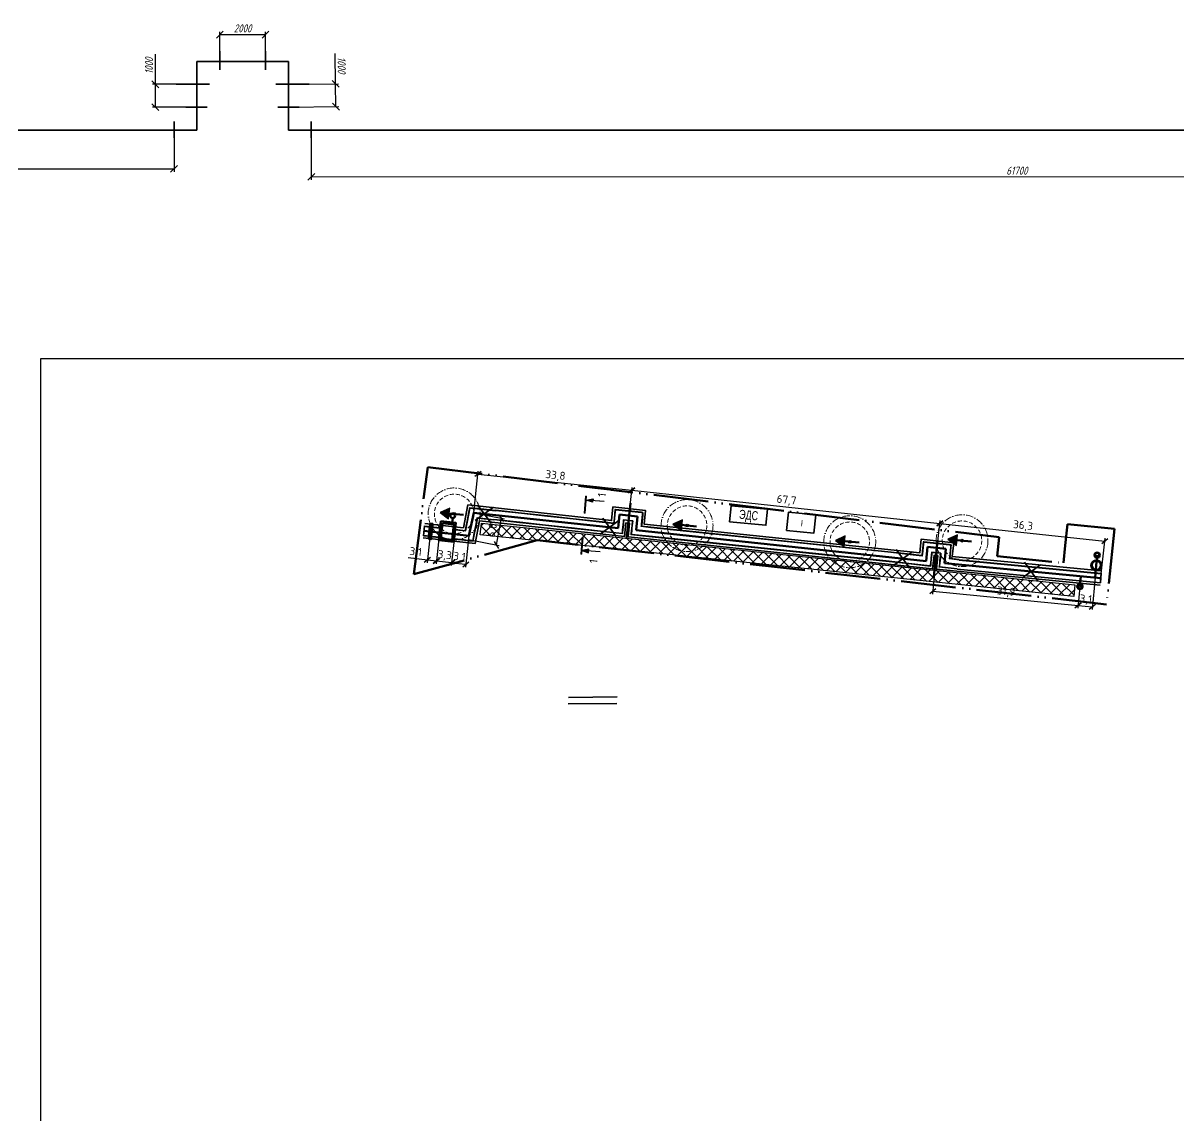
# Model space of a CAD drawing. Header units: millimetres. Extents: x 1114 to 8235, y 637 to 5441.
# Drawn here: x 3470 to 3976, y 2138 to 2615 of the extents above; entities that cross this region are included whole.
import ezdxf

# ---------------------------------------------------------------- set-up
doc = ezdxf.new("R2010")
doc.units = ezdxf.units.MM
for name, pattern in [('ACAD_ISO04W100', [30, 24, -3, 0, -3]), ('ACAD_ISO05W100', [33, 24, -3, 0, -3, 0, -3]), ('ACAD_ISO10W100', [18.5, 12, -3, 0.5, -3]), ('HIDDEN', [9.525, 6.35, -3.175])]:
    doc.linetypes.add(name, pattern=pattern)
for name, color, linetype, lineweight in [('Граница ПО', 5, 'ACAD_ISO05W100', 80), ('Основной', 1, 'Continuous', 60), ('ПОС_бытовки', 26, 'Continuous', 35), ('ПОС_зоны', 5, 'Continuous', 35), ('Размеры на чертеже', 250, 'Continuous', 25), ('шриховка', 4, 'ACAD_ISO04W100', 15)]:
    doc.layers.add(name, color=color, linetype=linetype, lineweight=lineweight)
doc.layers.add('ПОС', color=7, linetype='Continuous')
doc.layers.add('ПОС_земля', color=7, linetype='Continuous')
doc.styles.add('-ISOCPEUR-', font='isocpeur.ttf')
doc.styles.add('GOST', font='gost.shx', dxfattribs={"oblique": 15})
doc.styles.get("Standard").update_dxf_attribs({"font": 'arial.ttf'})
doc.dimstyles.new('М 1 к 100', dxfattribs={"dimtxt": 3.5, "dimasz": 3, "dimexe": 1.25, "dimexo": 0, "dimgap": 1, "dimtad": 1, "dimdec": 0, "dimlfac": 100, "dimtxsty": 'GOST', "dimblk": 'OBLIQUE', "dimcen": 5, "dimclrd": 256, "dimclre": 256, "dimclrt": 256, "dimazin": 2, "dimtfac": 1, "dimtdec": 0, "dimtmove": 0, "dimatfit": 3, "dimldrblk": 'NONE', "dimfxl": 0, "dimlwd": -1, "dimlwe": -1, "dimarcsym": 0})
doc.dimstyles.new('М 1 к 500', dxfattribs={"dimtxt": 3.5, "dimasz": 2.5, "dimexe": 1.25, "dimexo": 0, "dimtad": 1, "dimdec": 1, "dimlfac": 0.5, "dimzin": 1, "dimtxsty": 'GOST', "dimblk": 'OBLIQUE', "dimcen": 2.5, "dimclrd": 256, "dimclre": 256, "dimclrt": 256, "dimazin": 2, "dimtfac": 1, "dimtdec": 1, "dimtmove": 0, "dimatfit": 3, "dimldrblk": 'NONE', "dimfxl": 0, "dimlwd": -1, "dimlwe": -1, "dimarcsym": 0})
picture_1 = doc.add_image_def('image1.jpg', size_in_pixel=(3947, 3947))

# ---------------------------------------------------------------- blocks, each defined once
blk = doc.blocks.new('направление')
at = {"layer": 'Размеры на чертеже'}
h = blk.add_hatch(color=256, dxfattribs=at)
h.dxf.hatch_style = 1
h.paths.add_polyline_path([(0, 0), (-3.75, 1.04), (-3.75, -1.03)])
blk.add_line((-10.5, 0), (-2.5, 0), dxfattribs=at)
blk.add_lwpolyline([(0, 0), (-3.75, 1.04), (-3.75, -1.03)], close=True, dxfattribs=at)
blk = doc.blocks.new('*U39')
at = {"layer": 'шриховка', "true_color": 0x000000}
h = blk.add_hatch(color=18, dxfattribs=at)
h.dxf.hatch_style = 1
h.paths.add_polyline_path([(-1.107, 0.022), (-1.107, 0), (-0.775, 0.001), (-0.775, 0.023)])
h = blk.add_hatch(color=18, dxfattribs=at)
h.dxf.hatch_style = 1
h.paths.add_polyline_path([(-0.302, 0.023), (-0.302, 0.001), (0.029, 0), (0.029, 0.022)])
at = {"layer": 'шриховка', "color": 18, "true_color": 0x000000}
for points in [[(-0.775, 0.001), (-0.775, 0.023), (-1.107, 0.022), (-1.107, 0)], [(-0.302, 0.001), (-0.302, 0.023), (0.029, 0.022), (0.029, 0)]]:
    blk.add_lwpolyline(points, close=True, dxfattribs=at)
at = {"layer": 'Размеры на чертеже', "yscale": 0.03333333333333333, "zscale": 0.03333333333333333}
for p, xscale, rotation in [((-1.033, 0), 0.03333333333333333, 89.99999999993935), ((-0.045, 0), -0.03333333333333333, 270.0000000000607)]:
    blk.add_blockref('направление', p, dxfattribs=dict(at, xscale=xscale, rotation=rotation))
blk = doc.blocks.new('_Oblique')
at = {"color": 0, "linetype": 'ByBlock', "lineweight": -2}
blk.add_line((-0.5, -0.5), (0.5, 0.5), dxfattribs=at)
blk = doc.blocks.new('*D40')
at = {"transparency": 16777216}
for p, q in [((3659.18, 2391.89), (3657.68, 2378.17)), ((3665.4, 2391.21), (3663.9, 2377.49)), ((3657.81, 2379.41), (3664.03, 2378.73))]:
    blk.add_line(p, q, dxfattribs=at)
at = {"layer": 'Defpoints', "color": 0, "lineweight": 35, "transparency": 16777216}
for p in [(3659.18, 2391.89), (3665.4, 2391.21), (3664.03, 2378.73)]:
    blk.add_point(p, dxfattribs=at)
at = {"transparency": 16777216, "xscale": 2.5, "yscale": 2.5, "zscale": 2.5}
for p, rotation in [((3657.81, 2379.41), 173.7638489416825), ((3664.03, 2378.73), 353.7638489416825)]:
    blk.add_blockref('_Oblique', p, dxfattribs=dict(at, rotation=rotation))
at = {"lineweight": 50, "transparency": 16777216, "insert": (3661.22, 2381.78), "char_height": 3.5, "attachment_point": 5, "rotation": 353.7638, "style": '-ISOCPEUR-'}
blk.add_mtext('3,1', dxfattribs=at)
blk = doc.blocks.new('_None')
blk = doc.blocks.new('*D41')
at = {"transparency": 16777216}
for p, q in [((3667.5, 2401.23), (3680.88, 2398.61)), ((3677.37, 2387.16), (3679.65, 2398.85)), ((3665.21, 2389.54), (3678.59, 2386.92))]:
    blk.add_line(p, q, dxfattribs=at)
at = {"layer": 'Defpoints', "color": 0, "lineweight": 50, "transparency": 16777216}
for p in [(3667.5, 2401.23), (3679.65, 2398.85), (3665.21, 2389.54)]:
    blk.add_point(p, dxfattribs=at)
at = {"transparency": 16777216, "xscale": 2.5, "yscale": 2.5, "zscale": 2.5}
for p, rotation in [((3679.65, 2398.85), 78.92505595419325), ((3677.37, 2387.16), 258.9250559541932)]:
    blk.add_blockref('_Oblique', p, dxfattribs=dict(at, rotation=rotation))
at = {"lineweight": 50, "transparency": 16777216, "insert": (3675.83, 2393.53), "char_height": 3.5, "attachment_point": 5, "rotation": 78.9251, "style": '-ISOCPEUR-'}
blk.add_mtext('6,0', dxfattribs=at)
blk = doc.blocks.new('*D42')
at = {"transparency": 16777216}
for p, q in [((3667.5, 2401.23), (3669.42, 2419.41)), ((3669.29, 2418.17), (3736.55, 2411.07)), ((3734.76, 2394.13), (3736.68, 2412.32))]:
    blk.add_line(p, q, dxfattribs=at)
at = {"layer": 'Defpoints', "color": 0, "lineweight": 50, "transparency": 16777216}
for p in [(3736.55, 2411.07), (3667.5, 2401.23), (3734.76, 2394.13)]:
    blk.add_point(p, dxfattribs=at)
at = {"transparency": 16777216, "xscale": 2.5, "yscale": 2.5, "zscale": 2.5}
for p, rotation in [((3669.29, 2418.17), 173.9772646801657), ((3736.55, 2411.07), 353.9772646801657)]:
    blk.add_blockref('_Oblique', p, dxfattribs=dict(at, rotation=rotation))
at = {"lineweight": 50, "transparency": 16777216, "insert": (3703.2, 2417.33), "char_height": 3.5, "attachment_point": 5, "rotation": 353.9773, "style": '-ISOCPEUR-'}
blk.add_mtext('33,8', dxfattribs=at)
blk = doc.blocks.new('*D43')
at = {"transparency": 16777216}
for p, q in [((3734.76, 2394.13), (3736.72, 2412.35)), ((3736.59, 2411.1), (3871.24, 2396.62)), ((3869.41, 2379.65), (3871.37, 2397.86))]:
    blk.add_line(p, q, dxfattribs=at)
at = {"layer": 'Defpoints', "color": 0, "lineweight": 50, "transparency": 16777216}
for p in [(3871.24, 2396.62), (3734.76, 2394.13), (3869.41, 2379.65)]:
    blk.add_point(p, dxfattribs=at)
at = {"transparency": 16777216, "xscale": 2.5, "yscale": 2.5, "zscale": 2.5}
for p, rotation in [((3736.59, 2411.1), 173.861727408861), ((3871.24, 2396.62), 353.861727408861)]:
    blk.add_blockref('_Oblique', p, dxfattribs=dict(at, rotation=rotation))
at = {"lineweight": 50, "transparency": 16777216, "insert": (3804.2, 2406.57), "char_height": 3.5, "attachment_point": 5, "rotation": 353.8617, "style": '-ISOCPEUR-'}
blk.add_mtext('67,7', dxfattribs=at)
blk = doc.blocks.new('*D44')
at = {"transparency": 16777216}
for p, q in [((3869.41, 2379.65), (3871.37, 2397.86)), ((3871.24, 2396.62), (3943.37, 2388.86)), ((3941.55, 2371.88), (3943.51, 2390.1))]:
    blk.add_line(p, q, dxfattribs=at)
at = {"layer": 'Defpoints', "color": 0, "lineweight": 35, "transparency": 16777216}
for p in [(3943.37, 2388.86), (3869.41, 2379.65), (3941.55, 2371.88)]:
    blk.add_point(p, dxfattribs=at)
at = {"transparency": 16777216, "xscale": 2.5, "yscale": 2.5, "zscale": 2.5}
for p, rotation in [((3871.24, 2396.62), 173.8557906103818), ((3943.37, 2388.86), 353.8557906103819)]:
    blk.add_blockref('_Oblique', p, dxfattribs=dict(at, rotation=rotation))
at = {"lineweight": 50, "transparency": 16777216, "insert": (3907.6, 2395.45), "char_height": 3.5, "attachment_point": 5, "rotation": 353.8558, "style": '-ISOCPEUR-'}
blk.add_mtext('36,3', dxfattribs=at)
blk = doc.blocks.new('*D122')
at = {"transparency": 16777216}
for p, q in [((3652.56, 2392.62), (3651.04, 2378.9)), ((3659.18, 2391.89), (3657.66, 2378.17)), ((3657.8, 2379.41), (3651.18, 2380.14))]:
    blk.add_line(p, q, dxfattribs=at)
at = {"layer": 'Defpoints', "color": 0, "lineweight": 35, "transparency": 16777216}
for p in [(3652.56, 2392.62), (3659.18, 2391.89), (3651.18, 2380.14)]:
    blk.add_point(p, dxfattribs=at)
at = {"transparency": 16777216, "xscale": 2.5, "yscale": 2.5, "zscale": 2.5}
for p, rotation in [((3651.18, 2380.14), 173.7000115122359), ((3657.8, 2379.41), 353.7000115122359)]:
    blk.add_blockref('_Oblique', p, dxfattribs=dict(at, rotation=rotation))
at = {"lineweight": 50, "transparency": 16777216, "insert": (3654.79, 2382.49), "char_height": 3.5, "attachment_point": 5, "rotation": 353.7, "style": '-ISOCPEUR-'}
blk.add_mtext('3,3', dxfattribs=at)
blk = doc.blocks.new('*D123')
at = {"transparency": 16777216}
for p, q in [((3648.62, 2393.06), (3647.11, 2379.33)), ((3652.56, 2392.62), (3651.05, 2378.9)), ((3647.25, 2380.58), (3638.82, 2381.5)), ((3651.19, 2380.14), (3647.25, 2380.58))]:
    blk.add_line(p, q, dxfattribs=at)
at = {"layer": 'Defpoints', "color": 0, "lineweight": 35, "transparency": 16777216}
for p in [(3648.62, 2393.06), (3652.56, 2392.62), (3647.25, 2380.58)]:
    blk.add_point(p, dxfattribs=at)
at = {"transparency": 16777216, "xscale": 2.5, "yscale": 2.5, "zscale": 2.5}
for p, rotation in [((3647.25, 2380.58), 173.7309305488044), ((3651.19, 2380.14), 353.7309305488043)]:
    blk.add_blockref('_Oblique', p, dxfattribs=dict(at, rotation=rotation))
at = {"lineweight": 50, "transparency": 16777216, "insert": (3642.09, 2383.88), "char_height": 3.5, "attachment_point": 5, "rotation": 353.7309, "style": '-ISOCPEUR-'}
blk.add_mtext('3,1', dxfattribs=at)
blk = doc.blocks.new('*D280')
at = {"transparency": 16777216}
for p, q in [((3869.41, 2379.65), (3868.06, 2365.65)), ((3932.92, 2373.52), (3931.57, 2359.53)), ((3868.18, 2366.9), (3931.69, 2360.77))]:
    blk.add_line(p, q, dxfattribs=at)
at = {"layer": 'Defpoints', "color": 0, "lineweight": 35, "transparency": 16777216}
for p in [(3869.41, 2379.65), (3932.92, 2373.52), (3931.69, 2360.77)]:
    blk.add_point(p, dxfattribs=at)
at = {"transparency": 16777216, "xscale": 2.5, "yscale": 2.5, "zscale": 2.5}
for p, rotation in [((3868.18, 2366.9), 174.4899861056969), ((3931.69, 2360.77), 354.4899861056969)]:
    blk.add_blockref('_Oblique', p, dxfattribs=dict(at, rotation=rotation))
at = {"lineweight": 35, "transparency": 16777216, "insert": (3900.2, 2366.55), "char_height": 3.5, "attachment_point": 5, "rotation": 354.49, "style": '-ISOCPEUR-'}
blk.add_mtext('31,9', dxfattribs=at)
blk = doc.blocks.new('*D281')
at = {"transparency": 16777216}
for p, q in [((3932.92, 2373.52), (3931.58, 2359.52)), ((3939.12, 2372.93), (3937.78, 2358.93)), ((3931.7, 2360.77), (3937.9, 2360.18))]:
    blk.add_line(p, q, dxfattribs=at)
at = {"layer": 'Defpoints', "color": 0, "lineweight": 35, "transparency": 16777216}
for p in [(3932.92, 2373.52), (3939.12, 2372.93), (3937.9, 2360.18)]:
    blk.add_point(p, dxfattribs=at)
at = {"transparency": 16777216, "xscale": 2.5, "yscale": 2.5, "zscale": 2.5}
for p, rotation in [((3931.7, 2360.77), 174.5419736420549), ((3937.9, 2360.18), 354.5419736420549)]:
    blk.add_blockref('_Oblique', p, dxfattribs=dict(at, rotation=rotation))
at = {"lineweight": 35, "transparency": 16777216, "insert": (3935.06, 2363.19), "char_height": 3.5, "attachment_point": 5, "rotation": 354.542, "style": '-ISOCPEUR-'}
blk.add_mtext('3,1', dxfattribs=at)
blk = doc.blocks.new('*D297')
at = {"transparency": 16777216}
for p, q in [((3528.3, 2588.54), (3528.3, 2601.74)), ((3546.46, 2588.54), (3527.05, 2588.54)), ((3528.3, 2578.54), (3528.3, 2588.54)), ((3546.46, 2578.54), (3527.05, 2578.54))]:
    blk.add_line(p, q, dxfattribs=at)
at = {"layer": 'Defpoints', "color": 0, "lineweight": 35, "transparency": 16777216}
for p in [(3528.3, 2588.54), (3546.46, 2588.54), (3546.46, 2578.54)]:
    blk.add_point(p, dxfattribs=at)
at = {"transparency": 16777216, "xscale": 3, "yscale": 3, "zscale": 3}
for p, rotation in [((3528.3, 2588.54), 90), ((3528.3, 2578.54), 270)]:
    blk.add_blockref('_Oblique', p, dxfattribs=dict(at, rotation=rotation))
at = {"lineweight": 35, "transparency": 16777216, "insert": (3525.55, 2596.64), "char_height": 3.5, "attachment_point": 5, "rotation": 90, "style": 'GOST'}
blk.add_mtext('1000', dxfattribs=at)
blk = doc.blocks.new('*D298')
at = {"transparency": 16777216}
for p, q in [((3556.46, 2598.54), (3556.46, 2611.49)), ((3556.46, 2610.24), (3576.46, 2610.24)), ((3576.46, 2598.54), (3576.46, 2611.49))]:
    blk.add_line(p, q, dxfattribs=at)
at = {"layer": 'Defpoints', "color": 0, "lineweight": 35, "transparency": 16777216}
for p in [(3576.46, 2610.24), (3556.46, 2598.54), (3576.46, 2598.54)]:
    blk.add_point(p, dxfattribs=at)
at = {"transparency": 16777216, "xscale": 3, "yscale": 3, "zscale": 3, "rotation": 180}
blk.add_blockref('_Oblique', (3556.46, 2610.24), dxfattribs=at)
at = {"transparency": 16777216, "xscale": 3, "yscale": 3, "zscale": 3}
blk.add_blockref('_Oblique', (3576.46, 2610.24), dxfattribs=at)
at = {"lineweight": 35, "transparency": 16777216, "insert": (3566.46, 2612.99), "char_height": 3.5, "attachment_point": 5, "style": 'GOST'}
blk.add_mtext('2000', dxfattribs=at)
blk = doc.blocks.new('*D299')
at = {"transparency": 16777216}
for p, q in [((3607.1, 2588.78), (3606.95, 2601.97)), ((3586.46, 2588.54), (3608.35, 2588.8)), ((3607.22, 2578.78), (3607.1, 2588.78)), ((3586.57, 2578.54), (3608.47, 2578.8))]:
    blk.add_line(p, q, dxfattribs=at)
at = {"layer": 'Defpoints', "color": 0, "lineweight": 35, "transparency": 16777216}
for p in [(3586.46, 2588.54), (3586.57, 2578.54), (3607.22, 2578.78)]:
    blk.add_point(p, dxfattribs=at)
at = {"transparency": 16777216, "xscale": 3, "yscale": 3, "zscale": 3}
for p, rotation in [((3607.1, 2588.78), 90.66701232161404), ((3607.22, 2578.78), 270.667012321614)]:
    blk.add_blockref('_Oblique', p, dxfattribs=dict(at, rotation=rotation))
at = {"lineweight": 35, "transparency": 16777216, "insert": (3609.76, 2596.91), "char_height": 3.5, "attachment_point": 5, "rotation": 270.667, "style": 'GOST'}
blk.add_mtext('1000', dxfattribs=at)
blk = doc.blocks.new('*D300')
at = {"transparency": 16777216}
for p, q in [((3239.46, 2568.69), (3239.46, 2550.33)), ((3536.46, 2568.69), (3536.46, 2550.33)), ((3239.46, 2551.58), (3536.46, 2551.58))]:
    blk.add_line(p, q, dxfattribs=at)
at = {"layer": 'Defpoints', "color": 0, "lineweight": 35, "transparency": 16777216}
for p in [(3239.46, 2568.69), (3536.46, 2568.69), (3536.46, 2551.58)]:
    blk.add_point(p, dxfattribs=at)
at = {"transparency": 16777216, "xscale": 3, "yscale": 3, "zscale": 3, "rotation": 180}
blk.add_blockref('_Oblique', (3239.46, 2551.58), dxfattribs=at)
at = {"transparency": 16777216, "xscale": 3, "yscale": 3, "zscale": 3}
blk.add_blockref('_Oblique', (3536.46, 2551.58), dxfattribs=at)
at = {"lineweight": 35, "transparency": 16777216, "insert": (3387.96, 2554.33), "char_height": 3.5, "attachment_point": 5, "style": 'GOST'}
blk.add_mtext('29700', dxfattribs=at)
blk = doc.blocks.new('*D305')
at = {"transparency": 16777216}
for p, q in [((3596.46, 2568.69), (3596.45, 2546.85)), ((4213.46, 2568.54), (4213.45, 2546.7)), ((4213.45, 2547.95), (3596.45, 2548.1))]:
    blk.add_line(p, q, dxfattribs=at)
at = {"layer": 'Defpoints', "color": 0, "lineweight": 35, "transparency": 16777216}
for p in [(3596.46, 2568.69), (4213.46, 2568.54), (3596.45, 2548.1)]:
    blk.add_point(p, dxfattribs=at)
at = {"transparency": 16777216, "xscale": 3, "yscale": 3, "zscale": 3}
for p, rotation in [((3596.45, 2548.1), 179.9857858547958), ((4213.45, 2547.95), 359.9857858547959)]:
    blk.add_blockref('_Oblique', p, dxfattribs=dict(at, rotation=rotation))
at = {"lineweight": 35, "transparency": 16777216, "insert": (3904.95, 2550.78), "char_height": 3.5, "attachment_point": 5, "rotation": 359.9858, "style": 'GOST'}
blk.add_mtext('61700', dxfattribs=at)
blk = doc.blocks.new('бытовки')
at = {"layer": 'ПОС_бытовки'}
blk.add_lwpolyline([(0, 0), (6, 0), (6, 4), (0, 4)], close=True, dxfattribs=at)
blk.add_text('I', height=1.3, dxfattribs=at).set_placement((2.58, 1.48))
blk = doc.blocks.new('ЭДС')
at = {"layer": 'ПОС_бытовки', "ltscale": 0.5}
blk.add_lwpolyline([(0, 0), (8, 0), (8, 3.5), (0, 3.5)], close=True, dxfattribs=at)
at = {"layer": 'ПОС_бытовки', "ltscale": 0.5, "width": 0.7}
blk.add_text('ЭДС', height=2, dxfattribs=at).set_placement((1.95, 0.85))
blk = doc.blocks.new('ап')
at = {"layer": 'ПОС', "lineweight": 30}
h = blk.add_hatch(color=7, dxfattribs=at)
h.paths.add_polyline_path([(1453.82, 335.92), (1450.46, 335.41), (1451.52, 334.09)])
h.paths.add_polyline_path([(1453.82, 335.92), (1451.52, 334.09), (1452.58, 332.76)])
h = blk.add_hatch(color=7, dxfattribs=at)
h.paths.add_polyline_path([(1449.92, 332.81), (1450.6, 333.35, 1)])
h.paths.add_polyline_path([(1449.92, 332.81, 1), (1450.6, 333.35)])
at = {"linetype": 'ACAD_ISO10W100', "lineweight": 0, "ltscale": 0.2}
blk.add_circle((1450.26, 333.08), 8.35, dxfattribs=at)
at = {"layer": 'ПОС', "color": 7, "lineweight": 70, "ltscale": 5}
blk.add_line((1452.63, 334.97), (1447.89, 331.19), dxfattribs=at)
at = {"layer": 'ПОС', "color": 7, "lineweight": 30}
for p, q in [((1453.82, 335.92), (1450.46, 335.41)), ((1450.46, 335.41), (1452.58, 332.76)), ((1452.58, 332.76), (1453.82, 335.92))]:
    blk.add_line(p, q, dxfattribs=at)
at = {"layer": 'ПОС', "color": 7, "linetype": 'HIDDEN', "lineweight": 5, "ltscale": 0.2}
blk.add_circle((1450.26, 333.08), 6.35, dxfattribs=at)
at = {"layer": 'ПОС', "color": 7, "lineweight": 30}
blk.add_circle((1450.26, 333.08), 0.436, dxfattribs=at)

msp = doc.modelspace()

# ---------------------------------------------------------------- linework, layer by layer
at = {"color": 18, "lineweight": 35, "true_color": 0x000000}
for p, q in [((3556.456, 2603.029), (3556.456, 2594.898)), ((3576.456, 2603.029), (3576.456, 2594.898)), ((3546.456, 2568.542), (3546.456, 2598.542)), ((3546.456, 2598.542), (3586.456, 2598.542)), ((3586.456, 2598.542), (3546.456, 2598.542)), ((3586.456, 2568.542), (3586.456, 2598.542)), ((3551.933, 2588.542), (3537.419, 2588.542)), ((3580.98, 2588.542), (3595.494, 2588.542)), ((3551.008, 2578.542), (3541.671, 2578.542)), ((3581.904, 2578.542), (3591.241, 2578.542)), ((3536.456, 2572.311), (3536.456, 2565.079)), ((3596.456, 2572.311), (3596.456, 2565.079)), ((3229.456, 2568.542), (3546.456, 2568.542)), ((3586.456, 2568.542), (4223.456, 2568.542)), ((3645.969, 2395.522), (3645.497, 2391.227)), ((3941.836, 2374.841), (3941.423, 2370.542))]:
    msp.add_line(p, q, dxfattribs=at)
at = {"color": 1, "lineweight": 50}
for p, q in [((3734.264, 2389.873), (3735.953, 2405.436)), ((3649.563, 2396.338), (3647.675, 2389.777)), ((3648.454, 2396.467), (3648.785, 2389.648)), ((3658.304, 2398.947), (3658.09, 2396.992)), ((3738.516, 2393.619), (3865.259, 2380.099)), ((3868.599, 2373.451), (3870.287, 2389.014)), ((3940.04, 2382.707), (3939.624, 2378.218)), ((3941.629, 2372.69), (3873.214, 2379.227)), ((3939.624, 2378.218), (3939.119, 2372.93)), ((3932.492, 2369.021), (3932.922, 2373.522))]:
    msp.add_line(p, q, dxfattribs=at)
at = {"color": 5}
for p, q in [((3664.543, 2397.36), (3665.358, 2401.526)), ((3664.752, 2397.179), (3665.954, 2403.322)), ((3665.358, 2401.526), (3665.761, 2403.584)), ((3665.761, 2403.584), (3669.315, 2403.204)), ((3665.954, 2403.322), (3669.152, 2402.98)), ((3669.152, 2402.98), (3677.025, 2402.115)), ((3669.315, 2403.204), (3677.071, 2402.352)), ((3688.355, 2400.881), (3677.045, 2402.113)), ((3688.381, 2401.12), (3677.071, 2402.352)), ((3699.665, 2399.65), (3688.355, 2400.881)), ((3699.692, 2399.889), (3688.381, 2401.12)), ((3729.228, 2402.715), (3728.818, 2398.675)), ((3729.364, 2401.68), (3728.935, 2397.457)), ((3729.509, 2402.685), (3729.228, 2402.715)), ((3729.442, 2402.45), (3729.364, 2401.68)), ((3729.483, 2402.446), (3729.442, 2402.45)), ((3740.793, 2401.214), (3729.483, 2402.446)), ((3740.82, 2401.453), (3729.509, 2402.685)), ((3741.137, 2400.422), (3740.708, 2396.199)), ((3741.213, 2401.171), (3740.793, 2401.214)), ((3741.476, 2401.381), (3740.82, 2401.453)), ((3741.362, 2400.261), (3740.933, 2396.038)), ((3741.213, 2401.171), (3741.137, 2400.422)), ((3741.476, 2401.381), (3741.362, 2400.261)), ((3645.943, 2395.283), (3649.759, 2394.864)), ((3645.969, 2395.522), (3649.923, 2395.087)), ((3648.947, 2390.836), (3649.419, 2395.13)), ((3649.923, 2395.087), (3652.935, 2394.756)), ((3663.753, 2393.327), (3664.543, 2397.36)), ((3667.705, 2392.276), (3668.52, 2396.442)), ((3667.71, 2391.052), (3668.525, 2395.218)), ((3668.52, 2396.442), (3669.046, 2399.128)), ((3668.525, 2395.218), (3669.239, 2398.863)), ((3669.046, 2399.128), (3676.285, 2398.333)), ((3669.239, 2398.863), (3676.238, 2398.094)), ((3687.548, 2396.862), (3676.238, 2398.094)), ((3687.595, 2397.102), (3676.285, 2398.333)), ((3698.858, 2395.63), (3687.548, 2396.862)), ((3698.905, 2395.87), (3687.595, 2397.102)), ((3710.169, 2394.398), (3698.858, 2395.63)), ((3710.215, 2394.638), (3698.905, 2395.87)), ((3710.976, 2398.418), (3699.665, 2399.65)), ((3711.002, 2398.657), (3699.692, 2399.889)), ((3722.286, 2397.186), (3710.976, 2398.418)), ((3722.312, 2397.425), (3711.002, 2398.657)), ((3728.834, 2396.473), (3722.286, 2397.186)), ((3728.621, 2396.738), (3722.312, 2397.425)), ((3728.818, 2398.675), (3728.621, 2396.738)), ((3728.86, 2396.712), (3728.834, 2396.473)), ((3728.935, 2397.457), (3728.86, 2396.712)), ((3732.535, 2394.912), (3732.419, 2393.767)), ((3732.651, 2396.057), (3732.535, 2394.912)), ((3732.677, 2396.296), (3732.651, 2396.057)), ((3732.756, 2397.069), (3732.677, 2396.296)), ((3732.872, 2398.214), (3732.756, 2397.069)), ((3732.89, 2396.031), (3732.774, 2394.886)), ((3737.007, 2397.764), (3732.872, 2398.214)), ((3732.916, 2396.27), (3732.89, 2396.031)), ((3732.981, 2396.908), (3732.916, 2396.27)), ((3733.086, 2397.946), (3732.981, 2396.908)), ((3736.744, 2397.547), (3733.086, 2397.946)), ((3736.548, 2395.633), (3736.432, 2394.488)), ((3736.574, 2395.872), (3736.548, 2395.633)), ((3736.744, 2397.547), (3736.574, 2395.872)), ((3736.787, 2395.607), (3736.67, 2394.462)), ((3736.813, 2395.846), (3736.787, 2395.607)), ((3736.888, 2396.587), (3736.813, 2395.846)), ((3737.007, 2397.764), (3736.888, 2396.587)), ((3740.63, 2395.43), (3740.604, 2395.191)), ((3744.907, 2394.723), (3740.604, 2395.191)), ((3740.708, 2396.199), (3740.63, 2395.43)), ((3740.933, 2396.038), (3740.869, 2395.404)), ((3744.933, 2394.962), (3740.869, 2395.404)), ((3848.515, 2384.23), (3744.933, 2394.962)), ((3645.497, 2391.227), (3649.177, 2390.823)), ((3645.524, 2391.466), (3649.34, 2391.047)), ((3648.121, 2390.939), (3652.34, 2390.476)), ((3649.34, 2391.047), (3652.349, 2390.716)), ((3649.759, 2394.864), (3652.909, 2394.518)), ((3658.969, 2389.989), (3663.368, 2389.506)), ((3659.529, 2393.791), (3663.993, 2393.301)), ((3659.555, 2394.029), (3663.799, 2393.563)), ((3667.036, 2388.861), (3667.705, 2392.276)), ((3667.276, 2388.835), (3667.71, 2391.052)), ((3721.479, 2393.167), (3710.169, 2394.398)), ((3721.526, 2393.406), (3710.215, 2394.638)), ((3732.477, 2391.969), (3721.479, 2393.167)), ((3732.263, 2392.237), (3721.526, 2393.406)), ((3732.303, 2392.622), (3732.263, 2392.237)), ((3732.419, 2393.767), (3732.303, 2392.622)), ((3732.541, 2392.596), (3732.477, 2391.969)), ((3732.657, 2393.741), (3732.541, 2392.596)), ((3732.774, 2394.886), (3732.657, 2393.741)), ((3744.099, 2390.703), (3736.136, 2391.571)), ((3736.199, 2392.198), (3736.139, 2391.57)), ((3736.316, 2393.343), (3736.199, 2392.198)), ((3736.432, 2394.488), (3736.316, 2393.343)), ((3744.146, 2390.943), (3736.399, 2391.787)), ((3736.438, 2392.172), (3736.404, 2391.786)), ((3736.554, 2393.317), (3736.438, 2392.172)), ((3736.67, 2394.462), (3736.554, 2393.317)), ((3847.682, 2379.972), (3744.099, 2390.703)), ((3847.729, 2380.211), (3744.146, 2390.943)), ((3848.489, 2383.991), (3744.907, 2394.723)), ((3658.943, 2389.75), (3662.149, 2389.398)), ((3661.337, 2389.487), (3665.556, 2389.024)), ((3662.556, 2389.595), (3666.775, 2389.131)), ((3665.556, 2389.024), (3667.276, 2388.835)), ((3666.775, 2389.131), (3667.083, 2389.098)), ((3863.948, 2388.562), (3863.538, 2384.521)), ((3864.084, 2387.526), (3863.655, 2383.303)), ((3864.229, 2388.531), (3863.948, 2388.562)), ((3864.162, 2388.296), (3864.084, 2387.526)), ((3864.203, 2388.292), (3864.162, 2388.296)), ((3875.513, 2387.06), (3864.203, 2388.292)), ((3875.54, 2387.299), (3864.229, 2388.531)), ((3875.857, 2386.268), (3875.428, 2382.045)), ((3875.933, 2387.018), (3875.513, 2387.06)), ((3876.195, 2387.228), (3875.54, 2387.299)), ((3876.082, 2386.107), (3875.653, 2381.884)), ((3875.933, 2387.018), (3875.857, 2386.268)), ((3876.195, 2387.228), (3876.082, 2386.107)), ((3858.992, 2378.74), (3847.682, 2379.972)), ((3859.039, 2378.98), (3847.729, 2380.211)), ((3859.8, 2382.759), (3848.489, 2383.991)), ((3859.826, 2382.998), (3848.515, 2384.23)), ((3863.554, 2382.319), (3857.006, 2383.032)), ((3863.341, 2382.584), (3857.032, 2383.271)), ((3863.538, 2384.521), (3863.341, 2382.584)), ((3863.58, 2382.558), (3863.554, 2382.319)), ((3863.655, 2383.303), (3863.58, 2382.558)), ((3867.255, 2380.758), (3867.139, 2379.613)), ((3867.371, 2381.904), (3867.255, 2380.758)), ((3867.397, 2382.143), (3867.371, 2381.904)), ((3867.493, 2380.733), (3867.377, 2379.587)), ((3867.476, 2382.915), (3867.397, 2382.143)), ((3867.592, 2384.06), (3867.476, 2382.915)), ((3867.61, 2381.878), (3867.493, 2380.733)), ((3871.727, 2383.61), (3867.592, 2384.06)), ((3867.636, 2382.117), (3867.61, 2381.878)), ((3867.7, 2382.754), (3867.636, 2382.117)), ((3867.806, 2383.792), (3867.7, 2382.754)), ((3871.464, 2383.394), (3867.806, 2383.792)), ((3871.152, 2380.334), (3871.035, 2379.189)), ((3871.268, 2381.479), (3871.152, 2380.334)), ((3871.294, 2381.718), (3871.268, 2381.479)), ((3871.39, 2380.308), (3871.274, 2379.163)), ((3871.464, 2383.394), (3871.294, 2381.718)), ((3871.506, 2381.453), (3871.39, 2380.308)), ((3871.532, 2381.692), (3871.506, 2381.453)), ((3871.608, 2382.433), (3871.532, 2381.692)), ((3871.727, 2383.61), (3871.608, 2382.433)), ((3875.35, 2381.277), (3875.324, 2381.038)), ((3879.627, 2380.569), (3875.324, 2381.038)), ((3875.428, 2382.045), (3875.35, 2381.277)), ((3875.653, 2381.884), (3875.589, 2381.251)), ((3879.653, 2380.808), (3875.589, 2381.251)), ((3879.627, 2380.569), (3941.813, 2374.602)), ((3879.653, 2380.808), (3941.836, 2374.841)), ((3867.197, 2377.815), (3856.199, 2379.013)), ((3866.983, 2378.083), (3856.246, 2379.253)), ((3867.022, 2378.468), (3866.983, 2378.083)), ((3867.139, 2379.613), (3867.022, 2378.468)), ((3867.261, 2378.442), (3867.197, 2377.815)), ((3867.377, 2379.587), (3867.261, 2378.442)), ((3878.819, 2376.55), (3870.855, 2377.417)), ((3870.919, 2378.044), (3870.859, 2377.416)), ((3871.035, 2379.189), (3870.919, 2378.044)), ((3878.866, 2376.789), (3871.119, 2377.633)), ((3871.158, 2378.018), (3871.124, 2377.632)), ((3871.274, 2379.163), (3871.158, 2378.018)), ((3878.819, 2376.55), (3941.423, 2370.542)), ((3878.866, 2376.789), (3941.447, 2370.783))]:
    msp.add_line(p, q, dxfattribs=at)
for p, q in [((3663.993, 2393.301), (3664.752, 2397.179)), ((3665.949, 2393.299), (3666.764, 2397.464))]:
    msp.add_line(p, q)
at = {"color": 1, "lineweight": 50}
msp.add_lwpolyline([(3647.675, 2389.777), (3648.454, 2396.467), (3649.563, 2396.338), (3648.785, 2389.648)], close=True, dxfattribs=at)
at = {"color": 3, "lineweight": 70}
for points in [[(3653.098, 2397.541), (3659.718, 2396.813), (3658.808, 2388.523), (3652.188, 2389.25)], [(3653.806, 2396.658), (3658.836, 2396.105), (3658.1, 2389.406), (3653.07, 2389.958)]]:
    msp.add_lwpolyline(points, close=True, dxfattribs=at)
at = {"color": 1, "lineweight": 50}
for centre, radius in [((3658.304, 2399.947), 1), ((3939.624, 2378.218), 2.2), ((3939.624, 2378.218), 2), ((3940.04, 2382.707), 1.16), ((3940.04, 2382.707), 1), ((3932.492, 2369.021), 1.16), ((3932.492, 2369.021), 1), ((3932.138, 2369.526), 0.054), ((3932.926, 2369.362), 0.0574)]:
    msp.add_circle(centre, radius, dxfattribs=at)
at = {"layer": 'Основной', "color": 1, "lineweight": 50}
for p, q in [((3665.397, 2391.214), (3667.5, 2401.226)), ((3667.5, 2401.226), (3730.564, 2394.489)), ((3730.564, 2394.489), (3731.17, 2400.458)), ((3731.17, 2400.458), (3739.122, 2399.588)), ((3738.516, 2393.619), (3739.122, 2399.588)), ((3645.733, 2393.375), (3665.538, 2391.199)), ((3865.259, 2380.099), (3865.89, 2386.304)), ((3865.89, 2386.304), (3873.842, 2385.434)), ((3873.214, 2379.227), (3873.842, 2385.434))]:
    msp.add_line(p, q, dxfattribs=at)
at = {"layer": 'ПОС', "color": 5, "lineweight": 35}
for p, q in [((3668.055, 2397.796), (3676.146, 2403.673)), ((3669.162, 2404.78), (3675.039, 2396.689)), ((3722.808, 2391.947), (3730.899, 2397.823)), ((3723.916, 2398.93), (3729.792, 2390.839)), ((3852.167, 2385.227), (3858.044, 2377.136)), ((3851.06, 2378.244), (3859.151, 2384.12)), ((3907.126, 2372.662), (3915.217, 2378.538)), ((3908.233, 2379.646), (3914.11, 2371.555))]:
    msp.add_line(p, q, dxfattribs=at)
at = {"layer": 'ПОС_зоны', "color": 242, "true_color": 0xcd2027}
for p, q in [((3708.897, 2320.5), (3730.152, 2320.711)), ((3708.82, 2317.651), (3730.075, 2317.862))]:
    msp.add_line(p, q, dxfattribs=at)

# ---------------------------------------------------------------- block references
at = {"layer": 'ПОС', "xscale": 1.359329058571892, "yscale": 1.359329058571892, "zscale": 0.1359329058571892, "rotation": 135.7708481001681}
for p in [(5387.346, 1350.069), (5489.16, 1344.971), (5609.362, 1338.377), (5560.285, 1337.915)]:
    msp.add_blockref('ап', p, dxfattribs=at)
at = {"layer": 'ПОС_бытовки', "ltscale": 0.5, "xscale": 2, "yscale": 2, "zscale": 2}
for name, p, rotation in [('ЭДС', (3779.309, 2397.32), 354.4865830776861), ('бытовки', (3816.989, 2400.344), 174.4865830776861)]:
    msp.add_blockref(name, p, dxfattribs=dict(at, rotation=rotation))

# ---------------------------------------------------------------- dimensions: what is measured, and where the dimension line sits
at = {"color": 18, "lineweight": 35, "true_color": 0x000000}
for p1, p2, distance, picture, middle in [((3556.456, 2598.542), (3576.456, 2598.542), 11.696, '*D298', (3566.456, 2612.988)), ((3546.456, 2578.542), (3546.456, 2588.542), 18.154, '*D297', (3525.552, 2596.639)), ((3239.456, 2568.695), (3536.456, 2568.695), -17.118, '*D300', (3387.956, 2554.327)), ((4213.456, 2568.542), (3596.456, 2568.695), 20.592, '*D305', (3904.952, 2550.777))]:
    dim = msp.add_aligned_dim(p1=p1, p2=p2, distance=distance, dimstyle='М 1 к 100', dxfattribs=at)
    dim.commit()
    dim.dimension.update_dxf_attribs({"geometry": picture, "text_midpoint": middle})
dim = msp.add_linear_dim(base=(3607.22, 2578.782), p1=(3586.456, 2588.542), p2=(3586.573, 2578.542), angle=270.66701, dimstyle='М 1 к 100', dxfattribs=at)
dim.commit()
dim.dimension.update_dxf_attribs({"geometry": '*D299', "text_midpoint": (3607.01, 2596.878), "dimtype": 161})
at = {"color": 1, "lineweight": 50}
for p1, p2, distance, picture, middle in [((3734.76, 2394.129), (3869.411, 2379.649), 17.071, '*D43', (3804.202, 2406.572)), ((3665.212, 2389.537), (3667.5, 2401.226), -12.384, '*D41', (3675.835, 2393.526)), ((3869.411, 2379.649), (3941.547, 2371.883), 17.07, '*D44', (3907.598, 2395.447)), ((3659.178, 2391.894), (3665.397, 2391.214), -12.557, '*D40', (3661.219, 2381.78))]:
    dim = msp.add_aligned_dim(p1=p1, p2=p2, distance=distance, dimstyle='М 1 к 500', override={"dimtxsty": '-ISOCPEUR-'}, dxfattribs=at)
    dim.commit()
    dim.dimension.update_dxf_attribs({"geometry": picture, "text_midpoint": middle})
dim = msp.add_aligned_dim(p1=(3652.558, 2392.625), p2=(3648.619, 2393.057), distance=12.557, text='3,1', dimstyle='М 1 к 500', override={"dimtxsty": '-ISOCPEUR-'}, dxfattribs=at)
dim.commit()
dim.dimension.update_dxf_attribs({"geometry": '*D123', "text_midpoint": (3642.091, 2383.883)})
dim = msp.add_linear_dim(base=(3651.18, 2380.143), p1=(3659.178, 2391.894), p2=(3652.558, 2392.625), angle=173.70001, dimstyle='М 1 к 500', override={"dimtxsty": '-ISOCPEUR-'}, dxfattribs=at)
dim.commit()
dim.dimension.update_dxf_attribs({"geometry": '*D122', "text_midpoint": (3654.49, 2379.778), "dimtype": 161})
at = {"color": 18, "lineweight": 35, "true_color": 0x000000}
for p1, p2, picture, middle in [((3869.411, 2379.649), (3932.922, 2373.522), '*D280', (3900.198, 2366.546)), ((3932.922, 2373.522), (3939.119, 2372.93), '*D281', (3935.061, 2363.186))]:
    dim = msp.add_aligned_dim(p1=p1, p2=p2, distance=-12.811, dimstyle='М 1 к 500', override={"dimtxsty": '-ISOCPEUR-'}, dxfattribs=at)
    dim.commit()
    dim.dimension.update_dxf_attribs({"geometry": picture, "text_midpoint": middle})

# ---------------------------------------------------------------- pictures from other files: only their frames are drawn
image = msp.add_image(picture_1, insert=(3478.265, 1968.681), size_in_units=(499.995, 499.995))
image.dxf.flags = 7

# ---------------------------------------------------------------- next in the draw order: texts
at = {"layer": 'Основной', "char_height": 3.5, "attachment_point": 1, "rotation": 83.78558, "style": '-ISOCPEUR-', "bg_fill": 3, "box_fill_scale": 1.5, "bg_fill_color": 256, "bg_fill_transparency": 0}
for width, insert in [(3.5, (3721.702, 2408.345)), (2.5541, (3718.007, 2379.358))]:
    msp.add_mtext_dynamic_manual_height_columns('{\\C256;\\c0;1}', width=width, gutter_width=1, heights=[0], dxfattribs=dict(at, insert=insert))

# ---------------------------------------------------------------- next in the draw order: hatches: boundary and pattern name
at = {"layer": 'ПОС_земля', "lineweight": 18}
h = msp.add_hatch(dxfattribs=at)
h.set_pattern_fill('ANSI37', color=256)
h.paths.add_polyline_path([(3670.369, 2391.573), (3670.85, 2396.684), (3930.302, 2369.689), (3929.771, 2364.583)])

# ---------------------------------------------------------------- next in the draw order: linework, layer by layer
at = {"layer": 'Граница ПО'}
msp.add_lwpolyline([(3926.088, 2386.981), (3926.088, 2386.981), (3927.066, 2396.312), (3947.589, 2394.16), (3944.13, 2361.165), (3695.277, 2389.303), (3641.293, 2374.34), (3647.352, 2421.123), (3897.179, 2390.522), (3896.32, 2382.333), (3925.282, 2379.297), (3926.088, 2386.981)], dxfattribs=at)
at = {"layer": 'ПОС_земля'}
msp.add_lwpolyline([(3670.369, 2391.573), (3670.85, 2396.684), (3930.302, 2369.689), (3929.771, 2364.583)], close=True, dxfattribs=at)
at = {"layer": 'ПОС_зоны', "color": 12, "lineweight": 35, "true_color": 0xe00000}
for points in [[(3646.078, 2396.516), (3662.995, 2394.657), (3664.956, 2404.677), (3727.728, 2397.841), (3728.335, 2403.818), (3742.571, 2402.268), (3741.964, 2396.295), (3862.447, 2383.683), (3863.055, 2389.665), (3877.298, 2388.114), (3876.649, 2382.153), (3941.932, 2375.837)], [(3941.326, 2369.547), (3869.763, 2376.518), (3870.368, 2382.5), (3868.697, 2382.67), (3868.091, 2376.716), (3735.04, 2390.68), (3735.648, 2396.654), (3733.977, 2396.823), (3733.37, 2390.866), (3670.044, 2397.769), (3668.081, 2387.741), (3645.388, 2390.233)]]:
    msp.add_lwpolyline(points, dxfattribs=at)

# ---------------------------------------------------------------- next in the draw order: block references
at = {"layer": 'Размеры на чертеже', "xscale": 22.37934226584121, "yscale": 22.37934226584121, "zscale": 22.37934226584121, "rotation": 85.4346125245348}
msp.add_blockref('*U39', (3716.74, 2407.826), dxfattribs=at)

# ---------------------------------------------------------------- next in the draw order: dimensions: what is measured, and where the dimension line sits
at = {"color": 1, "lineweight": 50}
dim = msp.add_aligned_dim(p1=(3667.5, 2401.226), p2=(3734.76, 2394.129), distance=17.037, dimstyle='М 1 к 500', override={"dimtxsty": '-ISOCPEUR-'}, dxfattribs=at)
dim.commit()
dim.dimension.update_dxf_attribs({"geometry": '*D42', "text_midpoint": (3703.204, 2417.33)})

doc.saveas('drawing.dxf')
